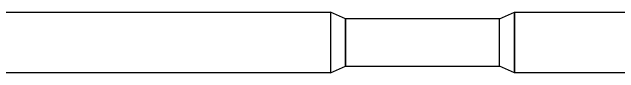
# Model space of a CAD drawing. Header units: inches. Extents: x -172 to 5713, y -54 to 3470.
# Drawn here: x 230.9 to 632.8, y 238.9 to 278.9 of the extents above; entities that cross this region are included whole.
import ezdxf

# ---------------------------------------------------------------- set-up
doc = ezdxf.new("R2010")
doc.units = ezdxf.units.IN
doc.header["$MEASUREMENT"] = 0
doc.layers.add('MTY-UFLEME-KANALI', color=20, linetype='Continuous')

msp = doc.modelspace()

# ---------------------------------------------------------------- linework, layer by layer
at = {"layer": 'MTY-UFLEME-KANALI'}
for points in [[(441.78, 278.87), (441.78, 238.87), (45, 238.87), (45, 278.87)], [(441.78, 278.87), (441.78, 238.87), (451.78, 243.17), (451.78, 274.57)], [(563.78, 278.87), (563.78, 238.87), (553.78, 243.17), (553.78, 274.57)], [(563.78, 238.87), (563.78, 278.87), (688.69, 278.87), (688.69, 238.87)], [(451.78, 274.57), (451.78, 243.17), (553.78, 243.17), (553.78, 274.57)]]:
    msp.add_lwpolyline(points, close=True, dxfattribs=at)

doc.saveas('drawing.dxf')
